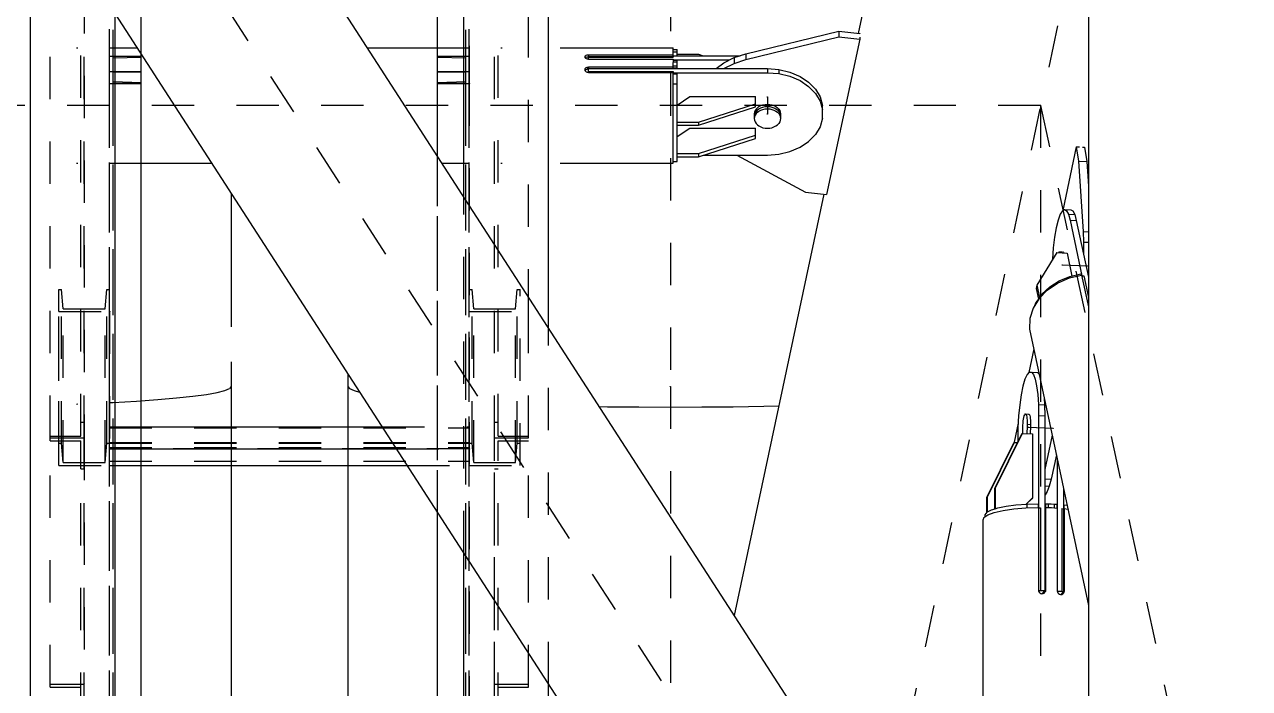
# Model space of a CAD drawing. Header units: millimetres. Extents: x 149919 to 150445, y 136651 to 136866.
# Drawn here: x 150372.837 to 150375.731, y 136835.097 to 136836.666 of the extents above; entities that cross this region are included whole.
import ezdxf

# ---------------------------------------------------------------- set-up
doc = ezdxf.new("R2010")
doc.units = ezdxf.units.MM
doc.header["$LTSCALE"] = 0.25
for name, pattern in [('CENTER', [50.8, 31.75, -6.35, 6.35, -6.35]), ('XKITLINE00', [0]), ('XKITLINE02', [4, 2, -2]), ('XKITLINE03', [6, 3, -1, 1, -1])]:
    doc.linetypes.add(name, pattern=pattern)

# ---------------------------------------------------------------- blocks, each defined once
blk = doc.blocks.new('çatıı')
at = {"color": 8, "linetype": 'CENTER'}
for p, q in [((23255, 20197.81), (23255, 18543.85)), ((22900, 19020.27), (23430, 18200.27)), ((23430, 19020.27), (23255, 18200.27)), ((23277.94, 18612.28), (23277.94, 18608.27)), ((23342.5, 18610.27), (22987.5, 18610.27)), ((23342.5, 18610.27), (23342.5, 17790.27)), ((23342.5, 18610.27), (23430, 18200.27)), ((23347.61, 18572.61), (23353.51, 18572.36)), ((23255, 18543.85), (23255, 16877.2)), ((23339.55, 18534.26), (23345.44, 18534.02))]:
    blk.add_line(p, q, dxfattribs=at)
at = {"color": 116, "linetype": 'XKITLINE02', "true_color": 0x136734}
for p, q in [((23123.34, 18618.12), (23123.34, 19867)), ((23206.64, 18618.12), (23206.64, 19867)), ((23122.49, 18615.46), (23122.49, 19864.35)), ((23123.34, 18615.78), (23123.34, 19864.54)), ((23129.99, 18615.73), (23129.99, 19864.47)), ((23199.99, 18615.46), (23199.99, 19864.47)), ((23206.64, 18615.66), (23206.64, 19864.54)), ((23207.49, 18615.46), (23207.49, 19864.35)), ((23122.49, 18618.31), (23122.49, 19847.64)), ((23207.49, 18618.31), (23207.49, 19847.64)), ((23129.99, 18622.4), (23129.99, 18706.47)), ((23115.69, 18532.11), (23115.69, 18660.96)), ((23116.49, 18531.74), (23116.49, 18660.96)), ((23213.49, 18531.74), (23213.49, 18660.96)), ((23214.29, 18532.11), (23214.29, 18660.96)), ((23108.49, 18531.74), (23108.49, 18657.63)), ((23221.49, 18561.6), (23221.49, 18657.63)), ((23122.49, 17466.76), (23122.49, 18621.95)), ((23122.49, 18621.95), (23129.99, 18621.95)), ((23122.49, 18615.46), (23122.49, 18621.95)), ((23123.34, 18621.5), (23129.99, 18621.67)), ((23123.34, 17466.32), (23123.34, 18621.5)), ((23123.34, 18615.91), (23123.34, 18621.5)), ((23129.99, 18620.17), (23129.99, 18621.95)), ((23129.99, 18621.67), (23129.99, 18621.95)), ((23199.99, 18621.67), (23199.99, 18621.95)), ((23199.99, 18621.95), (23207.49, 18621.95)), ((23199.99, 18620.17), (23199.99, 18621.95)), ((23199.99, 18621.67), (23206.64, 18621.5)), ((23206.64, 18615.91), (23206.64, 18621.5)), ((23206.64, 17466.32), (23206.64, 18621.5)), ((23207.49, 18615.46), (23207.49, 18621.95)), ((23207.49, 17466.76), (23207.49, 18621.95)), ((23122.49, 18618.31), (23129.99, 18618.31)), ((23122.49, 18615.46), (23122.49, 18618.31)), ((23123.34, 18618.12), (23129.99, 18618.19)), ((23123.34, 18615.66), (23123.34, 18618.12)), ((23129.99, 18618.19), (23129.99, 18620.17)), ((23129.99, 18618.19), (23129.99, 18618.31)), ((23129.99, 18615.46), (23129.99, 18618.19)), ((23199.99, 18618.19), (23199.99, 18620.17)), ((23199.99, 18618.31), (23207.49, 18618.31)), ((23199.99, 18618.19), (23206.64, 18618.12)), ((23206.64, 18615.66), (23206.64, 18618.12)), ((23207.49, 18615.46), (23207.49, 18618.31)), ((23122.49, 18615.46), (23129.99, 18615.46)), ((23122.49, 17460.28), (23122.49, 18615.46)), ((23122.49, 18615.46), (23129.99, 18615.46)), ((23123.34, 17460.72), (23123.34, 18615.91)), ((23123.34, 18615.91), (23129.99, 18615.73)), ((23123.34, 18615.66), (23129.99, 18615.58)), ((23129.99, 17466.49), (23129.99, 18615.73)), ((23129.99, 18615.46), (23129.99, 18615.73)), ((23199.99, 18615.73), (23206.64, 18615.91)), ((23199.99, 18615.46), (23199.99, 18615.73)), ((23199.99, 17466.49), (23199.99, 18615.73)), ((23199.99, 18615.58), (23206.64, 18615.66)), ((23199.99, 18615.46), (23207.49, 18615.46)), ((23199.99, 18615.46), (23207.49, 18615.46)), ((23206.64, 17460.72), (23206.64, 18615.91)), ((23207.49, 17460.28), (23207.49, 18615.46)), ((23199.99, 18514.09), (23199.99, 18598.16)), ((23206.19, 18504.5), (23206.19, 18588.57)), ((23110.49, 18566.79), (23111.17, 18566.79)), ((23110.49, 18561.59), (23110.49, 18566.79)), ((23110.49, 18530.45), (23110.49, 18566.79)), ((23111.56, 18562.25), (23111.17, 18566.79)), ((23111.17, 18530.45), (23111.17, 18566.79)), ((23121.43, 18562.25), (23121.81, 18566.79)), ((23121.81, 18566.79), (23122.49, 18566.79)), ((23121.81, 18530.45), (23121.81, 18566.79)), ((23122.49, 18561.59), (23122.49, 18566.79)), ((23122.49, 18530.45), (23122.49, 18566.79)), ((23207.49, 18525.25), (23207.49, 18566.79)), ((23207.49, 18566.79), (23208.17, 18566.79)), ((23208.17, 18530.45), (23208.17, 18566.79)), ((23208.56, 18562.25), (23208.17, 18566.79)), ((23218.43, 18562.25), (23218.81, 18566.79)), ((23218.81, 18530.45), (23218.81, 18566.79)), ((23218.81, 18566.79), (23219.49, 18566.79)), ((23219.49, 18525.25), (23219.49, 18566.79)), ((23221.49, 18531.74), (23221.49, 18563.87)), ((23110.49, 18561.59), (23122.49, 18561.59)), ((23110.49, 18525.25), (23110.49, 18561.59)), ((23111.56, 18562.25), (23121.43, 18562.25)), ((23111.56, 18525.91), (23111.56, 18562.25)), ((23121.43, 18525.91), (23121.43, 18562.25)), ((23122.49, 18525.25), (23122.49, 18561.59)), ((23207.49, 18561.59), (23219.49, 18561.59)), ((23208.56, 18525.91), (23208.56, 18562.25)), ((23208.56, 18562.25), (23218.43, 18562.25)), ((23218.43, 18525.91), (23218.43, 18562.25)), ((23226.19, 18473.56), (23226.19, 18557.63)), ((23115.69, 18535.45), (23116.49, 18535.45)), ((23122.49, 18525.25), (23122.49, 18534.34)), ((23122.49, 18534.34), (23129.99, 18534.34)), ((23122.49, 18534.12), (23207.49, 18534.12)), ((23186.9, 18534.34), (23207.49, 18534.34)), ((23207.49, 18525.25), (23207.49, 18534.34)), ((23213.49, 18531.74), (23213.49, 18535.45)), ((23213.49, 18535.45), (23214.29, 18535.45)), ((23214.29, 18532.11), (23214.29, 18535.45)), ((23108.49, 18532.11), (23115.69, 18532.11)), ((23108.49, 18531.01), (23108.49, 18531.74)), ((23108.49, 18531.74), (23116.49, 18531.74)), ((23108.49, 18472.85), (23108.49, 18531.74)), ((23108.49, 18531.74), (23116.49, 18531.74)), ((23116.49, 18524.45), (23116.49, 18531.74)), ((23116.49, 18466.29), (23116.49, 18531.74)), ((23213.49, 18466.29), (23213.49, 18531.74)), ((23213.49, 18531.74), (23221.49, 18531.74)), ((23213.49, 18531.74), (23221.49, 18531.74)), ((23214.29, 18532.11), (23221.49, 18532.11)), ((23221.49, 18472.85), (23221.49, 18531.74)), ((23108.49, 18531.01), (23115.69, 18531.01)), ((23110.49, 18530.45), (23111.17, 18530.45)), ((23110.49, 18525.25), (23110.49, 18530.45)), ((23111.56, 18525.91), (23111.17, 18530.45)), ((23115.69, 18524.45), (23115.69, 18531.01)), ((23115.69, 18466.29), (23115.69, 18531.01)), ((23121.43, 18525.91), (23121.81, 18530.45)), ((23121.81, 18530.45), (23122.49, 18530.45)), ((23122.49, 18530.67), (23207.49, 18530.67)), ((23122.49, 18530.45), (23207.49, 18530.45)), ((23122.49, 18525.25), (23122.49, 18530.45)), ((23122.49, 18529.46), (23207.49, 18529.46)), ((23122.49, 18529.14), (23129.99, 18529.14)), ((23190.27, 18529.14), (23207.49, 18529.14)), ((23207.49, 18525.25), (23207.49, 18530.45)), ((23207.49, 18530.45), (23208.17, 18530.45)), ((23208.56, 18525.91), (23208.17, 18530.45)), ((23214.29, 18466.29), (23214.29, 18531.01)), ((23214.29, 18531.01), (23221.49, 18531.01)), ((23218.43, 18525.91), (23218.81, 18530.45)), ((23218.81, 18530.45), (23219.49, 18530.45)), ((23219.49, 18525.25), (23219.49, 18530.45)), ((23110.49, 18525.25), (23122.49, 18525.25)), ((23111.56, 18525.91), (23121.43, 18525.91)), ((23122.49, 18526.25), (23207.49, 18526.25)), ((23122.49, 18525.25), (23129.99, 18525.25)), ((23192.78, 18525.25), (23207.49, 18525.25)), ((23207.49, 18525.25), (23219.49, 18525.25)), ((23208.56, 18525.91), (23218.43, 18525.91)), ((23115.69, 18524.45), (23116.49, 18524.45)), ((23213.49, 18524.45), (23214.29, 18524.45)), ((23221.49, 18472.85), (23221.49, 18480.83)), ((23108.49, 18473.57), (23116.49, 18473.57)), ((23213.49, 18466.29), (23213.49, 18473.57)), ((23213.49, 18473.57), (23221.49, 18473.57)), ((23108.49, 18472.85), (23115.69, 18472.85)), ((23214.29, 18466.29), (23214.29, 18472.85)), ((23214.29, 18472.85), (23221.49, 18472.85))]:
    blk.add_line(p, q, dxfattribs=at)
at = {"color": 1, "linetype": 'XKITLINE03'}
for p, q in [((23122.49, 18615.46), (23122.49, 19864.35)), ((23207.49, 19864.35), (23207.49, 18615.46)), ((23116.49, 18657.26), (23116.49, 18531.74)), ((23213.49, 18531.74), (23213.49, 18657.26)), ((23122.49, 17460.28), (23122.49, 18615.46)), ((23207.49, 18615.46), (23207.49, 17460.28)), ((23122.49, 18561.59), (23122.49, 18525.25)), ((23207.49, 18525.25), (23207.49, 18561.59)), ((23116.49, 18531.74), (23116.49, 18473.57)), ((23213.49, 18473.57), (23213.49, 18531.74)), ((23207.49, 18529.14), (23122.49, 18529.14))]:
    blk.add_line(p, q, dxfattribs=at)
at = {"color": 7, "linetype": 'XKITLINE00'}
for p, q in [((23199.99, 18620.17), (23199.99, 18997.46)), ((23103.79, 18223.1), (23103.79, 18639.91)), ((23206.19, 18588.57), (23206.19, 18639.91)), ((23226.19, 18557.63), (23226.19, 18639.91)), ((23123.79, 18223.1), (23123.79, 18631.99)), ((23129.99, 18620.17), (23129.99, 18622.4)), ((23129.99, 18223.1), (23129.99, 18620.17)), ((23199.99, 18598.16), (23199.99, 18620.17)), ((23129.99, 18534.34), (23186.9, 18534.34)), ((23129.99, 18529.14), (23190.27, 18529.14)), ((23129.99, 18525.25), (23192.78, 18525.25)), ((23199.99, 18223.1), (23199.99, 18514.09)), ((23206.19, 18223.1), (23206.19, 18504.5)), ((23226.19, 18223.1), (23226.19, 18473.56))]:
    blk.add_line(p, q, dxfattribs=at)
at = {"color": 8, "linetype": 'XKITLINE00'}
for p, q in [((23353.8, 18985.02), (23353.8, 18415.51)), ((23067.57, 18803.05), (23300.5, 18442.66)), ((23029.49, 18777.89), (23262.42, 18417.51)), ((23321.31, 18729.96), (23299.4, 18627.31)), ((23272.82, 18622.45), (23294.81, 18627.85)), ((23294.81, 18627.85), (23299.75, 18627.27)), ((23294.81, 18627.85), (23294.81, 18626.51)), ((23299.75, 18627.27), (23299.75, 18627.24)), ((23114.72, 18623.9), (23115.02, 18623.9)), ((23122.52, 18623.9), (23129.02, 18623.9)), ((23183.36, 18623.9), (23207.47, 18623.9)), ((23214.97, 18623.9), (23215.26, 18623.9)), ((23228.98, 18623.9), (23255.64, 18623.9)), ((23255.64, 18622.02), (23255.64, 18623.9)), ((23272.82, 18621.11), (23294.81, 18626.51)), ((23299.75, 18625.93), (23291.91, 18589.21)), ((23294.81, 18626.51), (23299.75, 18625.93)), ((23299.75, 18626.39), (23299.75, 18625.93)), ((23234.83, 18621.89), (23234.79, 18621.74)), ((23234.79, 18621.74), (23234.83, 18621.59)), ((23234.95, 18622.03), (23234.83, 18621.89)), ((23234.83, 18621.59), (23234.95, 18621.45)), ((23234.95, 18621.59), (23234.89, 18621.52)), ((23234.95, 18622.03), (23235.14, 18622.14)), ((23234.95, 18621.59), (23235.1, 18621.68)), ((23234.95, 18621.45), (23235.14, 18621.34)), ((23235.1, 18621.68), (23235.14, 18621.69)), ((23235.14, 18622.14), (23235.37, 18622.2)), ((23235.14, 18621.69), (23235.37, 18621.74)), ((23235.14, 18621.34), (23235.37, 18621.27)), ((23235.37, 18622.2), (23235.64, 18622.23)), ((23235.37, 18621.74), (23235.64, 18621.76)), ((23235.37, 18621.27), (23235.64, 18621.24)), ((23235.64, 18622.23), (23255.64, 18622.23)), ((23235.64, 18622.23), (23235.64, 18621.83)), ((23235.64, 18621.24), (23235.64, 18621.83)), ((23235.64, 18621.83), (23255.64, 18621.83)), ((23235.64, 18621.72), (23255.64, 18621.72)), ((23235.64, 18621.24), (23255.64, 18621.24)), ((23255.64, 18623.48), (23256.64, 18623.48)), ((23255.64, 18622.97), (23256.64, 18622.97)), ((23255.64, 18622.02), (23255.64, 18621.72)), ((23255.64, 18622.02), (23271.5, 18622.02)), ((23255.64, 18621.24), (23255.64, 18620.42)), ((23255.64, 18621.02), (23269, 18621.02)), ((23255.64, 18621.01), (23256.64, 18621.01)), ((23256.64, 18622.02), (23256.64, 18623.48)), ((23256.64, 18622.39), (23261.64, 18622.39)), ((23256.64, 18619.01), (23256.64, 18621.01)), ((23261.64, 18622.39), (23262.78, 18622.02)), ((23267.62, 18620.33), (23270.09, 18621.57)), ((23270.09, 18621.57), (23272.82, 18622.45)), ((23270.09, 18621.57), (23270.09, 18620.23)), ((23270.09, 18620.23), (23272.82, 18621.11)), ((23272.82, 18622.45), (23272.82, 18621.11)), ((23234.83, 18618.93), (23234.79, 18618.73)), ((23234.79, 18618.73), (23234.83, 18618.53)), ((23234.95, 18619.11), (23234.83, 18618.93)), ((23234.83, 18618.53), (23234.95, 18618.35)), ((23234.95, 18618.66), (23234.85, 18618.51)), ((23234.95, 18619.11), (23235.14, 18619.25)), ((23234.95, 18618.66), (23235.14, 18618.8)), ((23234.95, 18618.35), (23235.14, 18618.21)), ((23235.14, 18619.25), (23235.37, 18619.34)), ((23235.14, 18618.8), (23235.37, 18618.89)), ((23235.14, 18618.21), (23235.37, 18618.14)), ((23235.37, 18619.34), (23235.64, 18619.37)), ((23235.37, 18619.34), (23235.37, 18618.89)), ((23235.37, 18618.89), (23235.64, 18618.92)), ((23235.37, 18618.14), (23235.64, 18618.08)), ((23235.64, 18619.37), (23235.64, 18619.01)), ((23235.64, 18619.37), (23255.64, 18619.37)), ((23235.64, 18619.01), (23277.94, 18619.01)), ((23235.64, 18618.08), (23235.64, 18619.01)), ((23235.64, 18618.31), (23255.64, 18618.31)), ((23235.64, 18618.08), (23255.64, 18618.08)), ((23255.64, 18620.58), (23256.64, 18620.58)), ((23255.64, 18619.01), (23255.64, 18620.42)), ((23255.64, 18619.64), (23256.64, 18619.64)), ((23255.64, 18619.13), (23255.64, 18619.01)), ((23255.64, 18619.13), (23256.64, 18619.13)), ((23255.64, 18618.31), (23255.64, 18618.08)), ((23255.64, 18596.65), (23255.64, 18618.08)), ((23255.64, 18618.01), (23277.94, 18618.01)), ((23265.82, 18619.01), (23267.62, 18620.33)), ((23267.67, 18619.01), (23270.09, 18620.23)), ((23277.94, 18619.01), (23280.66, 18618.8)), ((23277.94, 18619.01), (23277.94, 18618.01)), ((23277.94, 18618.01), (23280.66, 18617.8)), ((23280.66, 18618.8), (23280.66, 18617.8)), ((23280.66, 18618.8), (23283.27, 18618.17)), ((23283.27, 18618.17), (23285.64, 18617.15)), ((23255.64, 18617.78), (23256.64, 18617.78)), ((23255.64, 18615.4), (23256.64, 18615.4)), ((23256.64, 18606.35), (23256.64, 18617.78)), ((23280.66, 18617.8), (23283.27, 18617.17)), ((23283.27, 18617.17), (23285.64, 18616.15)), ((23285.64, 18617.15), (23287.67, 18615.79)), ((23285.64, 18616.15), (23287.67, 18614.79)), ((23287.67, 18615.79), (23289.28, 18614.14)), ((23256.64, 18610.35), (23259.64, 18612.36)), ((23259.64, 18612.36), (23275.14, 18612.36)), ((23275.14, 18609.94), (23275.14, 18612.36)), ((23287.67, 18614.79), (23289.28, 18613.14)), ((23289.28, 18614.14), (23290.4, 18612.28)), ((23289.28, 18613.14), (23290.4, 18611.28)), ((23290.4, 18612.28), (23290.97, 18610.29)), ((23261.64, 18606.34), (23275.14, 18610.69)), ((23261.64, 18605.6), (23275.14, 18609.94)), ((23275.25, 18609.42), (23275.02, 18609.06)), ((23275.56, 18609.75), (23275.25, 18609.42)), ((23275.56, 18609.22), (23275.25, 18608.89)), ((23275.56, 18609.22), (23275.25, 18608.89)), ((23275.56, 18609.75), (23275.94, 18610.03)), ((23275.56, 18609.22), (23275.94, 18609.5)), ((23275.56, 18609.22), (23275.94, 18609.5)), ((23275.94, 18610.03), (23276.39, 18610.26)), ((23275.94, 18609.5), (23276.39, 18609.73)), ((23275.94, 18609.5), (23276.39, 18609.73)), ((23275.94, 18608.96), (23276.39, 18609.19)), ((23276.39, 18610.26), (23276.88, 18610.43)), ((23276.39, 18609.73), (23276.88, 18609.9)), ((23276.39, 18609.73), (23276.88, 18609.9)), ((23276.39, 18609.19), (23276.88, 18609.36)), ((23276.88, 18610.43), (23277.4, 18610.54)), ((23276.88, 18609.9), (23277.4, 18610)), ((23276.88, 18609.9), (23277.4, 18610)), ((23276.88, 18609.36), (23277.4, 18609.47)), ((23277.4, 18610.54), (23277.94, 18610.57)), ((23277.4, 18610), (23277.94, 18610.04)), ((23277.4, 18610), (23277.94, 18610.04)), ((23277.4, 18609.47), (23277.94, 18609.5)), ((23277.94, 18610.57), (23277.94, 18610.04)), ((23277.94, 18610.57), (23278.48, 18610.54)), ((23277.94, 18610.04), (23278.48, 18610)), ((23277.94, 18610.04), (23278.48, 18610)), ((23277.94, 18610.04), (23277.94, 18609.5)), ((23277.94, 18609.5), (23278.48, 18609.47)), ((23278.48, 18610.54), (23279, 18610.43)), ((23278.48, 18610), (23279, 18609.9)), ((23278.48, 18610), (23279, 18609.9)), ((23278.48, 18609.47), (23279, 18609.36)), ((23279, 18610.43), (23279.49, 18610.26)), ((23279, 18609.9), (23279.49, 18609.73)), ((23279, 18609.9), (23279.49, 18609.73)), ((23279, 18609.36), (23279.49, 18609.19)), ((23279.49, 18610.26), (23279.93, 18610.03)), ((23279.49, 18609.73), (23279.93, 18609.5)), ((23279.49, 18609.73), (23279.93, 18609.5)), ((23279.49, 18609.19), (23279.93, 18608.96)), ((23279.93, 18610.03), (23280.31, 18609.75)), ((23279.93, 18609.5), (23280.31, 18609.22)), ((23279.93, 18609.5), (23280.31, 18609.22)), ((23280.31, 18609.75), (23280.62, 18609.42)), ((23280.31, 18609.22), (23280.62, 18608.89)), ((23280.31, 18609.22), (23280.62, 18608.89)), ((23280.62, 18609.42), (23280.85, 18609.06)), ((23290.4, 18611.28), (23290.97, 18609.29)), ((23290.97, 18607.25), (23290.97, 18610.29)), ((23256.64, 18606.35), (23256.64, 18606.34)), ((23256.64, 18606.34), (23261.64, 18606.34)), ((23256.64, 18606.34), (23256.64, 18606.31)), ((23256.64, 18598.19), (23256.64, 18606.31)), ((23261.64, 18606.34), (23261.64, 18605.6)), ((23274.88, 18608.67), (23274.84, 18608.27)), ((23274.84, 18608.27), (23274.84, 18607.73)), ((23274.88, 18608.13), (23274.84, 18607.73)), ((23274.88, 18608.13), (23274.84, 18607.73)), ((23274.84, 18607.73), (23274.84, 18607.2)), ((23274.88, 18607.6), (23274.84, 18607.2)), ((23274.84, 18607.2), (23274.88, 18606.8)), ((23275.02, 18609.06), (23274.88, 18608.67)), ((23275.02, 18608.52), (23274.88, 18608.13)), ((23275.02, 18608.52), (23274.88, 18608.13)), ((23275.02, 18607.99), (23274.88, 18607.6)), ((23274.88, 18606.8), (23275.02, 18606.41)), ((23275.25, 18608.89), (23275.02, 18608.52)), ((23275.25, 18608.89), (23275.02, 18608.52)), ((23275.25, 18608.35), (23275.02, 18607.99)), ((23275.02, 18606.41), (23275.25, 18606.05)), ((23275.56, 18608.68), (23275.25, 18608.35)), ((23275.56, 18608.68), (23275.94, 18608.96)), ((23279.93, 18608.96), (23280.31, 18608.68)), ((23280.31, 18608.68), (23280.62, 18608.35)), ((23280.62, 18608.89), (23280.85, 18608.52)), ((23280.62, 18608.89), (23280.85, 18608.52)), ((23280.62, 18608.35), (23280.85, 18607.99)), ((23280.85, 18606.41), (23280.62, 18606.05)), ((23280.85, 18609.06), (23280.99, 18608.67)), ((23280.85, 18608.52), (23280.99, 18608.13)), ((23280.85, 18608.52), (23280.99, 18608.13)), ((23280.85, 18607.99), (23280.99, 18607.6)), ((23280.99, 18606.8), (23280.85, 18606.41)), ((23280.99, 18608.67), (23281.04, 18608.27)), ((23280.99, 18608.13), (23281.04, 18607.73)), ((23280.99, 18608.13), (23281.04, 18607.73)), ((23280.99, 18607.6), (23281.04, 18607.2)), ((23281.04, 18607.2), (23280.99, 18606.8)), ((23281.04, 18608.27), (23281.04, 18607.73)), ((23281.04, 18607.73), (23281.04, 18607.2)), ((23290.97, 18607.25), (23290.4, 18605.26)), ((23256.64, 18605.6), (23261.64, 18605.6)), ((23256.64, 18602.92), (23259.64, 18604.92)), ((23259.64, 18604.92), (23275.14, 18604.92)), ((23275.14, 18602.51), (23275.14, 18604.92)), ((23275.25, 18606.05), (23275.56, 18605.72)), ((23275.56, 18605.72), (23275.94, 18605.43)), ((23275.94, 18605.43), (23276.39, 18605.2)), ((23276.39, 18605.2), (23276.88, 18605.03)), ((23276.88, 18605.03), (23277.4, 18604.93)), ((23277.4, 18604.93), (23277.94, 18604.89)), ((23277.94, 18604.89), (23278.48, 18604.93)), ((23278.48, 18604.93), (23279, 18605.03)), ((23279, 18605.03), (23279.49, 18605.2)), ((23279.49, 18605.2), (23279.93, 18605.43)), ((23279.93, 18605.43), (23280.31, 18605.72)), ((23280.62, 18606.05), (23280.31, 18605.72)), ((23290.4, 18605.26), (23289.28, 18603.4)), ((23261.64, 18598.9), (23275.14, 18603.25)), ((23261.64, 18598.16), (23275.14, 18602.51)), ((23285.64, 18600.39), (23287.67, 18601.75)), ((23289.28, 18603.4), (23287.67, 18601.75)), ((23350.92, 18600.51), (23347.76, 18585.49)), ((23350.92, 18600.51), (23351.67, 18600.47)), ((23350.92, 18600.51), (23351.46, 18597.12)), ((23256.64, 18598.9), (23261.64, 18598.9)), ((23256.64, 18598.19), (23256.64, 18598.16)), ((23256.64, 18597.07), (23256.64, 18598.16)), ((23256.64, 18598.16), (23261.64, 18598.16)), ((23261.64, 18598.9), (23261.64, 18598.16)), ((23262.78, 18598.53), (23277.94, 18598.53)), ((23270.72, 18598.53), (23286.97, 18589.8)), ((23277.94, 18598.53), (23280.66, 18598.74)), ((23280.66, 18598.74), (23283.27, 18599.37)), ((23283.27, 18599.37), (23285.64, 18600.39)), ((23352.38, 18600.45), (23352.88, 18600.42)), ((23352.88, 18600.42), (23353.42, 18597.04)), ((23114.72, 18596.65), (23115.02, 18596.65)), ((23122.52, 18596.65), (23146.63, 18596.65)), ((23200.97, 18596.65), (23207.47, 18596.65)), ((23214.97, 18596.65), (23215.26, 18596.65)), ((23228.98, 18596.65), (23255.64, 18596.65)), ((23255.64, 18597.07), (23256.64, 18597.07)), ((23351.46, 18597.12), (23353.42, 18597.04)), ((23351.46, 18597.12), (23352.52, 18580.5)), ((23353.42, 18597.04), (23353.8, 18591.21)), ((23151.2, 18589.59), (23151.2, 18557.95)), ((23291.29, 18589.29), (23270.05, 18489.77)), ((23286.97, 18589.8), (23291.91, 18589.21)), ((23346.62, 18583.21), (23346.17, 18581.38)), ((23347.11, 18584.57), (23346.62, 18583.21)), ((23347.63, 18585.42), (23347.11, 18584.57)), ((23347.63, 18585.42), (23348.14, 18585.7)), ((23348.14, 18585.7), (23349.61, 18585.64)), ((23348.14, 18585.7), (23348.63, 18585.41)), ((23348.63, 18585.41), (23349.08, 18584.56)), ((23349.08, 18584.56), (23350.55, 18584.5)), ((23349.08, 18584.56), (23349.46, 18583.19)), ((23349.46, 18583.19), (23350.93, 18583.13)), ((23349.46, 18583.19), (23352.26, 18570.06)), ((23349.61, 18585.64), (23350.1, 18585.35)), ((23350.1, 18585.35), (23350.55, 18584.5)), ((23350.55, 18584.5), (23350.93, 18583.13)), ((23346.17, 18581.38), (23345.78, 18579.17)), ((23350.93, 18583.13), (23353.8, 18569.71)), ((23352.52, 18580.5), (23353.8, 18580.45)), ((23352.52, 18580.5), (23352.63, 18578.01)), ((23345.78, 18579.17), (23345.48, 18576.67)), ((23352.63, 18578.01), (23353.8, 18577.96)), ((23352.63, 18578.01), (23352.65, 18575.35)), ((23346.29, 18575.5), (23341.6, 18567.82)), ((23345.48, 18576.67), (23345.27, 18574)), ((23346.29, 18575.5), (23348.74, 18575.4)), ((23346.81, 18575.65), (23346.72, 18575.49)), ((23346.81, 18575.65), (23346.91, 18575.73)), ((23346.91, 18575.73), (23347.01, 18575.72)), ((23346.91, 18575.73), (23347.7, 18575.7)), ((23347.01, 18575.72), (23347.11, 18575.62)), ((23347.11, 18575.62), (23347.17, 18575.47)), ((23347.8, 18575.69), (23347.89, 18575.58)), ((23347.89, 18575.58), (23347.96, 18575.43)), ((23348.74, 18575.4), (23349.9, 18569.98)), ((23352.65, 18575.35), (23352.65, 18575.1)), ((23345.27, 18574), (23345.26, 18573.82)), ((23344.67, 18567.4), (23346.88, 18568.81)), ((23346.51, 18568.33), (23349.28, 18569.53)), ((23346.88, 18568.81), (23349.36, 18569.85)), ((23349.28, 18569.53), (23352.19, 18570.22)), ((23349.36, 18569.85), (23352.01, 18570.48)), ((23349.36, 18569.85), (23349.42, 18569.57)), ((23352.01, 18570.48), (23352.07, 18570.19)), ((23352.19, 18570.22), (23353.8, 18562.69)), ((23352.26, 18570.06), (23352.24, 18569.96)), ((23352.26, 18570.06), (23352.71, 18570.04)), ((23352.26, 18569.87), (23352.71, 18570.04)), ((23352.71, 18570.04), (23353.8, 18564.94)), ((23353.72, 18570.65), (23353.66, 18570.33)), ((23353.72, 18570.65), (23353.8, 18570.28)), ((23353.72, 18570.65), (23353.8, 18570.65)), ((23353.8, 18569.79), (23353.79, 18569.75)), ((23341.6, 18567.82), (23341.46, 18567.01)), ((23341.46, 18567.01), (23341.99, 18564.52)), ((23341.6, 18567.82), (23342.23, 18564.88)), ((23344.08, 18566.67), (23342.12, 18564.64)), ((23342.82, 18565.67), (23344.67, 18567.4)), ((23344.08, 18566.67), (23346.51, 18568.33)), ((23342.12, 18564.64), (23340.72, 18562.36)), ((23341.4, 18563.71), (23341.05, 18562.9)), ((23342.22, 18564.84), (23341.4, 18563.71)), ((23342.23, 18564.88), (23342.22, 18564.84)), ((23342.82, 18565.67), (23342.23, 18564.86)), ((23342.23, 18564.88), (23342.25, 18564.88)), ((23340.72, 18562.36), (23339.96, 18559.92)), ((23339.96, 18559.92), (23339.86, 18557.45)), ((23339.86, 18557.45), (23353.8, 18492.17)), ((23340.87, 18552.74), (23339.7, 18547.15)), ((23151.2, 18549.73), (23151.2, 18543.85)), ((23178.8, 18546.89), (23178.8, 18543.85)), ((23338.79, 18545.57), (23338.31, 18543.96)), ((23339.29, 18546.7), (23338.79, 18545.57)), ((23339.81, 18547.27), (23339.29, 18546.7)), ((23339.81, 18547.27), (23340.31, 18547.28)), ((23340.31, 18547.28), (23341.79, 18547.22)), ((23340.31, 18547.28), (23340.79, 18546.73)), ((23340.79, 18546.73), (23341.2, 18545.62)), ((23341.2, 18545.62), (23341.55, 18544.02)), ((23341.79, 18547.22), (23342.13, 18546.81)), ((23147.91, 18542.44), (23149.73, 18542.9)), ((23147.91, 18542.44), (23149.73, 18542.9)), ((23149.73, 18542.9), (23150.83, 18543.37)), ((23149.73, 18542.9), (23150.83, 18543.37)), ((23151.2, 18543.85), (23150.83, 18543.37)), ((23151.2, 18543.85), (23150.83, 18543.37)), ((23151.2, 18543.85), (23151.2, 18460.85)), ((23178.8, 18543.85), (23179.16, 18543.37)), ((23178.8, 18543.85), (23178.8, 18460.85)), ((23178.8, 18543.85), (23179.16, 18543.37)), ((23179.16, 18543.37), (23180.26, 18542.9)), ((23179.16, 18543.37), (23180.26, 18542.9)), ((23180.26, 18542.9), (23181.59, 18542.57)), ((23180.26, 18542.9), (23181.59, 18542.57)), ((23338.31, 18543.96), (23337.89, 18541.92)), ((23341.55, 18544.02), (23341.81, 18542)), ((23114.72, 18539.73), (23115.02, 18539.75)), ((23122.52, 18540.08), (23123.34, 18540.12)), ((23123.34, 18540.12), (23128.88, 18540.43)), ((23123.34, 18540.12), (23128.88, 18540.43)), ((23128.88, 18540.43), (23133.9, 18540.78)), ((23128.88, 18540.43), (23133.9, 18540.78)), ((23133.9, 18540.78), (23138.35, 18541.16)), ((23133.9, 18540.78), (23138.35, 18541.16)), ((23138.35, 18541.16), (23142.2, 18541.57)), ((23138.35, 18541.16), (23142.2, 18541.57)), ((23142.2, 18541.57), (23145.39, 18542)), ((23142.2, 18541.57), (23145.39, 18542)), ((23145.39, 18542), (23147.91, 18542.44)), ((23145.39, 18542), (23147.91, 18542.44)), ((23337.89, 18541.92), (23337.55, 18539.54)), ((23341.81, 18542), (23341.97, 18539.63)), ((23343.33, 18541.21), (23343.44, 18539.57)), ((23238.14, 18539.14), (23240.13, 18539.11)), ((23240.13, 18539.11), (23247.53, 18539.04)), ((23247.53, 18539.04), (23255, 18539.02)), ((23255, 18539.02), (23262.46, 18539.04)), ((23262.46, 18539.04), (23269.86, 18539.11)), ((23269.86, 18539.11), (23277.12, 18539.23)), ((23277.12, 18539.23), (23280.62, 18539.31)), ((23337.29, 18536.94), (23337.13, 18534.21)), ((23337.55, 18539.54), (23337.29, 18536.94)), ((23338.56, 18536.92), (23338.47, 18536.59)), ((23338.66, 18537.16), (23338.56, 18536.92)), ((23338.76, 18537.32), (23338.66, 18537.16)), ((23338.76, 18537.32), (23338.87, 18537.39)), ((23338.87, 18537.39), (23338.96, 18537.36)), ((23338.87, 18537.39), (23339.65, 18537.36)), ((23338.96, 18537.36), (23339.06, 18537.24)), ((23339.06, 18537.24), (23339.14, 18537.04)), ((23339.14, 18537.04), (23339.21, 18536.74)), ((23339.65, 18537.36), (23339.75, 18537.33)), ((23339.75, 18537.33), (23339.84, 18537.21)), ((23339.84, 18537.21), (23339.93, 18537)), ((23339.93, 18537), (23340, 18536.71)), ((23341.97, 18539.63), (23343.44, 18539.57)), ((23341.97, 18539.63), (23342.02, 18537.03)), ((23342.02, 18537.03), (23343.5, 18536.97)), ((23342.02, 18537.03), (23342.02, 18515.25)), ((23343.44, 18539.57), (23343.5, 18536.97)), ((23343.5, 18536.97), (23343.5, 18495.66)), ((23337.19, 18535.24), (23336.24, 18530.73)), ((23337.13, 18534.21), (23337.08, 18531.49)), ((23338.19, 18534.18), (23338.18, 18533.64)), ((23338.21, 18534.71), (23338.19, 18534.18)), ((23338.26, 18535.24), (23338.21, 18534.71)), ((23338.32, 18535.74), (23338.26, 18535.24)), ((23338.39, 18536.19), (23338.32, 18535.74)), ((23338.47, 18536.59), (23338.39, 18536.19)), ((23339.21, 18536.74), (23339.27, 18536.38)), ((23339.27, 18536.38), (23339.31, 18535.95)), ((23339.31, 18535.95), (23339.34, 18535.47)), ((23339.34, 18534.41), (23339.31, 18533.88)), ((23339.34, 18535.47), (23339.35, 18534.95)), ((23339.35, 18534.95), (23339.34, 18534.41)), ((23339.35, 18534.95), (23340.13, 18534.92)), ((23340, 18536.71), (23340.06, 18536.34)), ((23340.06, 18536.34), (23340.1, 18535.91)), ((23340.1, 18535.91), (23340.13, 18535.43)), ((23340.13, 18534.38), (23340.1, 18533.84)), ((23340.13, 18535.43), (23340.13, 18534.92)), ((23340.13, 18534.92), (23340.13, 18534.38)), ((23337.94, 18532.58), (23331.56, 18519.66)), ((23338.13, 18532.79), (23331.75, 18519.87)), ((23337.08, 18531.49), (23337.08, 18530.82)), ((23338.13, 18532.79), (23337.94, 18532.58)), ((23338.13, 18532.79), (23340.59, 18532.69)), ((23338.18, 18533.64), (23338.19, 18533.12)), ((23338.19, 18533.12), (23338.21, 18532.79)), ((23339.21, 18532.85), (23339.2, 18532.75)), ((23339.27, 18533.35), (23339.21, 18532.85)), ((23339.31, 18533.88), (23339.27, 18533.35)), ((23340, 18532.82), (23339.98, 18532.72)), ((23340.06, 18533.32), (23340, 18532.82)), ((23340.1, 18533.84), (23340.06, 18533.32)), ((23340.59, 18532.69), (23340.59, 18517.55)), ((23345.21, 18532.39), (23343.5, 18524.23)), ((23336.06, 18530.47), (23329.67, 18517.55)), ((23336.24, 18530.68), (23329.86, 18517.76)), ((23336.24, 18530.68), (23336.06, 18530.47)), ((23336.24, 18530.73), (23336.25, 18530.69)), ((23336.24, 18530.68), (23336.99, 18530.65)), ((23346.21, 18527.72), (23345.01, 18522)), ((23346.44, 18526.63), (23346.44, 18495.54)), ((23331.75, 18519.87), (23331.56, 18519.66)), ((23331.56, 18519.66), (23331.56, 18514.92)), ((23331.75, 18519.87), (23331.75, 18514.99)), ((23343.5, 18522.06), (23345.01, 18522)), ((23343.5, 18520.41), (23344.54, 18520.36)), ((23344.54, 18520.36), (23344.05, 18519.1)), ((23345.01, 18522), (23344.54, 18520.36)), ((23347.91, 18519.73), (23347.91, 18515.01)), ((23329.86, 18517.76), (23329.67, 18517.55)), ((23329.67, 18517.55), (23329.67, 18514.01)), ((23329.86, 18517.76), (23329.86, 18514.19)), ((23339.05, 18516.09), (23340.59, 18517.55)), ((23339.09, 18516.09), (23340.4, 18517.34)), ((23340.59, 18517.55), (23340.4, 18517.34)), ((23343.5, 18518.22), (23343.54, 18518.26)), ((23344.05, 18519.1), (23343.54, 18518.26)), ((23329.81, 18514.16), (23329.3, 18513.59)), ((23329.81, 18514.16), (23330.85, 18514.7)), ((23330, 18513.55), (23331.54, 18514.11)), ((23330.85, 18514.7), (23331.74, 18514.98)), ((23331.54, 18514.11), (23333.62, 18514.6)), ((23331.75, 18514.99), (23331.74, 18514.98)), ((23331.75, 18514.99), (23331.77, 18514.99)), ((23331.77, 18514.99), (23332.39, 18515.18)), ((23332.39, 18515.18), (23334.35, 18515.59)), ((23333.62, 18514.6), (23336.15, 18514.96)), ((23334.35, 18515.59), (23336.65, 18515.9)), ((23336.15, 18514.96), (23339, 18515.2)), ((23336.65, 18515.9), (23339.2, 18516.1)), ((23339, 18515.2), (23341.96, 18515.3)), ((23339.2, 18516.1), (23341.88, 18516.19)), ((23339.2, 18516.1), (23339.2, 18515.21)), ((23341.88, 18516.19), (23341.88, 18515.29)), ((23341.96, 18515.3), (23341.96, 18495.77)), ((23342.02, 18515.25), (23341.97, 18515.2)), ((23341.97, 18515.2), (23342.47, 18515.24)), ((23341.97, 18515.2), (23341.97, 18495.71)), ((23342.02, 18515.25), (23342.47, 18515.24)), ((23342.47, 18515.24), (23342.47, 18495.7)), ((23343.61, 18516.18), (23343.5, 18516.06)), ((23343.61, 18515.2), (23343.5, 18515.08)), ((23343.67, 18515.27), (23343.55, 18515.14)), ((23343.55, 18515.14), (23343.55, 18495.61)), ((23343.61, 18516.18), (23343.61, 18515.2)), ((23343.61, 18516.18), (23344.3, 18516.16)), ((23343.67, 18515.27), (23343.67, 18495.74)), ((23343.67, 18515.27), (23345.07, 18515.25)), ((23344.3, 18516.16), (23344.3, 18515.26)), ((23344.3, 18516.16), (23345, 18516.14)), ((23345, 18516.14), (23345.68, 18516.11)), ((23345.07, 18515.25), (23346.42, 18515.16)), ((23345.68, 18516.11), (23345.68, 18515.21)), ((23345.68, 18516.11), (23346.36, 18516.07)), ((23346.36, 18516.07), (23346.36, 18515.16)), ((23346.42, 18515.16), (23346.42, 18495.63)), ((23347.47, 18515.03), (23347.47, 18495.5)), ((23347.47, 18515.03), (23347.91, 18515.01)), ((23347.47, 18515.03), (23347.87, 18514.95)), ((23347.91, 18515.01), (23347.87, 18514.95)), ((23347.97, 18514.96), (23347.87, 18514.84)), ((23347.87, 18514.95), (23347.87, 18495.42)), ((23347.97, 18515.94), (23347.91, 18515.87)), ((23348.05, 18515.05), (23347.93, 18514.91)), ((23347.93, 18514.91), (23347.93, 18495.38)), ((23347.97, 18515.94), (23347.97, 18514.96)), ((23347.97, 18515.94), (23348.74, 18515.84)), ((23348.05, 18515.05), (23348.05, 18495.51)), ((23348.05, 18515.05), (23348.94, 18514.93)), ((23329.09, 18512.92), (23328.85, 18512.26)), ((23328.85, 18512.26), (23328.85, 18399.63)), ((23329.09, 18512.92), (23330, 18513.55)), ((23329.3, 18513.59), (23329.3, 18513.06)), ((23343.55, 18511.95), (23343.5, 18511.89)), ((23347.87, 18509.82), (23347.93, 18509.82)), ((23341.96, 18495.77), (23342.02, 18495.51)), ((23341.98, 18495.67), (23342.47, 18495.7)), ((23342.02, 18495.51), (23342.13, 18495.28)), ((23342.13, 18495.28), (23342.31, 18495.09)), ((23342.31, 18495.09), (23342.55, 18494.97)), ((23342.47, 18495.7), (23343.5, 18495.66)), ((23342.55, 18494.97), (23342.81, 18494.92)), ((23342.81, 18494.92), (23343.08, 18494.96)), ((23343.5, 18495.66), (23342.84, 18494.93)), ((23343.08, 18494.96), (23343.32, 18495.07)), ((23343.32, 18495.07), (23343.5, 18495.25)), ((23343.51, 18495.36), (23343.41, 18495.17)), ((23343.63, 18495.48), (23343.5, 18495.25)), ((23343.55, 18495.61), (23343.51, 18495.36)), ((23343.63, 18495.48), (23343.51, 18495.36)), ((23343.67, 18495.74), (23343.55, 18495.61)), ((23343.67, 18495.74), (23343.63, 18495.48)), ((23346.42, 18495.63), (23346.46, 18495.37)), ((23346.44, 18495.54), (23347.47, 18495.5)), ((23346.46, 18495.37), (23346.57, 18495.13)), ((23346.57, 18495.13), (23346.75, 18494.93)), ((23346.75, 18494.93), (23346.98, 18494.8)), ((23346.98, 18494.8), (23347.23, 18494.74)), ((23347.23, 18494.74), (23347.49, 18494.77)), ((23347.87, 18495.42), (23347.26, 18494.74)), ((23347.47, 18495.5), (23347.87, 18495.42)), ((23347.49, 18494.77), (23347.71, 18494.87)), ((23347.71, 18494.87), (23347.88, 18495.02)), ((23347.89, 18495.13), (23347.8, 18494.95)), ((23347.99, 18495.26), (23347.89, 18495.04)), ((23347.93, 18495.38), (23347.9, 18495.16)), ((23348.05, 18495.51), (23347.93, 18495.38)), ((23348.05, 18495.51), (23347.99, 18495.26))]:
    blk.add_line(p, q, dxfattribs=at)
at = {"color": 1, "linetype": 'XKITLINE00'}
for centre in [(23122.49, 18615.46), (23122.49, 18615.46), (23207.49, 18615.46), (23207.49, 18615.46), (23122.49, 18561.59), (23207.49, 18561.59), (23116.49, 18531.74), (23116.49, 18531.74), (23213.49, 18531.74), (23213.49, 18531.74), (23122.49, 18529.14), (23207.49, 18529.14), (23122.49, 18525.25), (23207.49, 18525.25), (23116.49, 18473.57), (23213.49, 18473.57)]:
    blk.add_circle(centre, 0.05, dxfattribs=at)
at = {"color": 8, "linetype": 'XKITLINE00'}
for centre in [(23277.94, 18612.28), (23342.5, 18610.27), (23342.5, 18610.27), (23342.5, 18610.27), (23277.94, 18608.27), (23347.61, 18572.61), (23353.51, 18572.36), (23255, 18543.85), (23255, 18543.85), (23339.55, 18534.26), (23345.44, 18534.02)]:
    blk.add_circle(centre, 0.05, dxfattribs=at)

msp = doc.modelspace()

# ---------------------------------------------------------------- block references
at = {"xscale": 0.009999943142843078, "yscale": 0.009999943142843078, "zscale": 0.009999943142843078}
msp.add_blockref('çatıı', (150141.8141, 136650.3731), dxfattribs=at)

doc.saveas('drawing.dxf')
